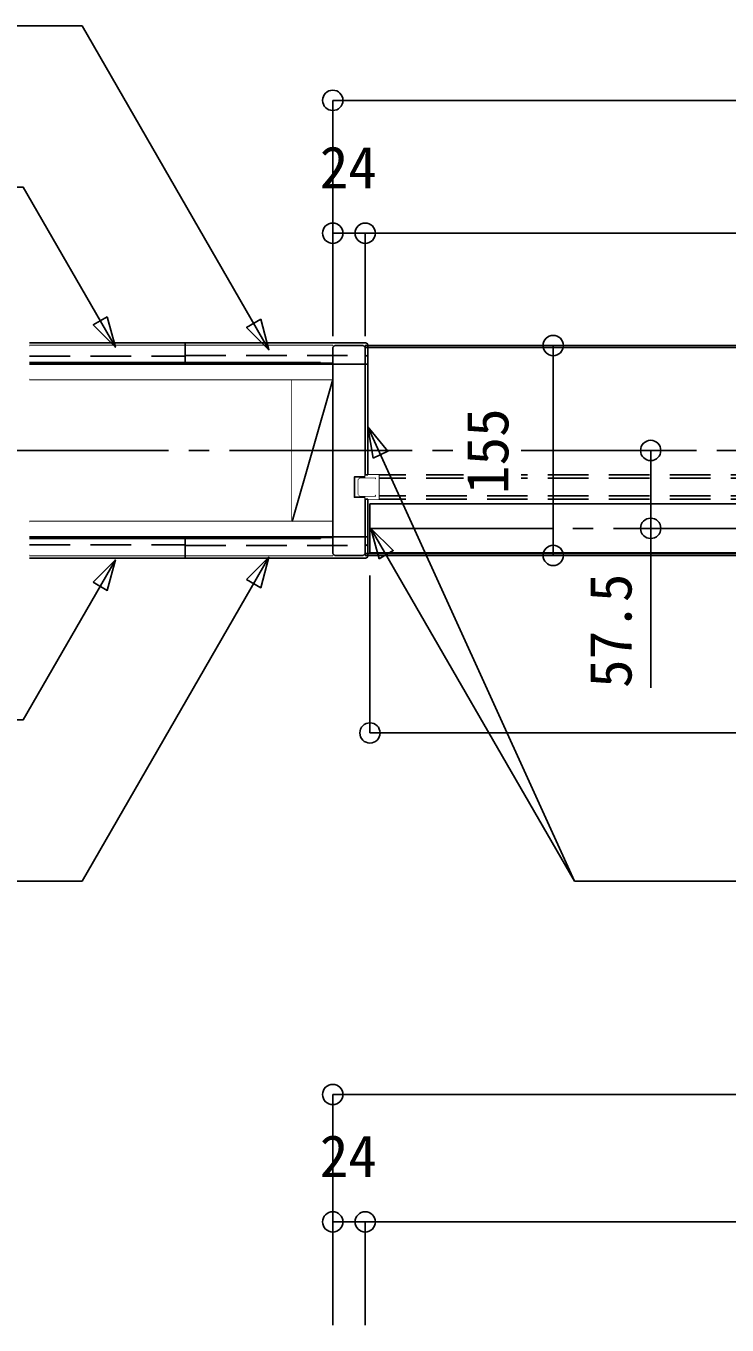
# Model space of a CAD drawing. Units: millimetres on the paper, with parts at other scales. Extents: x -210 to 210, y -149 to 149.
# Drawn here: x -164.5 to -130, y 39.9 to 103.9 of the extents above; entities that cross this region are included whole.
import ezdxf
from ezdxf.enums import TextEntityAlignment as Align

# ---------------------------------------------------------------- set-up
doc = ezdxf.new("R2010")
doc.units = ezdxf.units.MM
doc.linetypes.add('CHAIN2', pattern=[12, 9, -1, 1, -1])
doc.linetypes.add('DASHED2', pattern=[3, 2, -1])
for name, color, linetype in [('1-0', 7, 'Continuous'), ('2-0', 254, 'Continuous'), ('3-0', 4, 'Continuous'), ('4-0', 7, 'Continuous')]:
    doc.layers.add(name, color=color, linetype=linetype)
doc.styles.add('ＭＳ ゴシック', font='')
doc.styles.get('ＭＳ ゴシック').set_extended_font_data('MS Gothic')

msp = doc.modelspace()

# ---------------------------------------------------------------- linework, layer by layer
at = {"layer": '1-0'}
for p, q in [((-147.792, 88.04), (-94.458, 88.04)), ((-151.392, 79.473), (-151.392, 86.473)), ((-151.392, 86.473), (-149.392, 86.473)), ((-149.392, 79.473), (-149.392, 86.473)), ((-151.392, 79.473), (-149.392, 79.473)), ((-94.458, 77.906), (-147.792, 77.906))]:
    msp.add_line(p, q, dxfattribs=at)
at = {"layer": '1-0', "color": 6, "linetype": 'DASHED2'}
for p, q in [((-147.792, 81.773), (-94.458, 81.773)), ((-147.792, 81.606), (-94.458, 81.606)), ((-147.792, 80.74), (-94.458, 80.74)), ((-147.792, 80.573), (-94.458, 80.573))]:
    msp.add_line(p, q, dxfattribs=at)
at = {"layer": '1-0', "color": 6, "linetype": 'CHAIN2'}
for p in [(-147.559, 79.14), (-147.558, 79.14)]:
    msp.add_line(p, (-94.692, 79.14), dxfattribs=at)
at = {"layer": '1-0'}
for points in [[(-147.792, 88.14), (-94.458, 88.14), (-94.458, 77.806), (-147.792, 77.806)], [(-148.058, 81.606), (-147.325, 81.606), (-147.258, 81.54), (-147.258, 80.806), (-147.325, 80.74), (-148.058, 80.74), (-148.125, 80.806), (-148.125, 81.54)], [(-147.792, 81.773), (-147.125, 81.773), (-147.125, 80.573), (-147.792, 80.573), (-147.792, 80.706), (-147.258, 80.706), (-147.258, 81.64), (-147.792, 81.64)], [(-147.558, 80.34), (-147.558, 77.94), (-94.792, 77.94), (-94.692, 78.04), (-94.692, 80.34)]]:
    msp.add_lwpolyline(points, close=True, dxfattribs=at)
at = {"layer": '2-0', "color": 7}
for p, q in [((-147.792, 87.22), (-147.658, 87.22)), ((-147.792, 78.726), (-147.658, 78.726))]:
    msp.add_line(p, q, dxfattribs=at)
at = {"layer": '2-0', "color": 6, "linetype": 'DASHED2'}
for centre, start, end in [((-147.792, 87.52), 0, 90), ((-147.792, 78.426), 270, 0)]:
    msp.add_arc(centre, 0.133, start, end, dxfattribs=at)
at = {"layer": '3-0'}
for p, q in [((-92.858, 100.209), (-149.392, 100.209)), ((-149.392, 88.594), (-149.392, 93.67)), ((-149.392, 93.67), (-147.792, 93.67)), ((-147.792, 88.594), (-147.792, 93.67)), ((-94.458, 93.67), (-147.792, 93.67)), ((-147.792, 88.594), (-147.792, 93.67)), ((-130.054, 88.14), (-138.533, 88.14)), ((-138.533, 77.806), (-138.533, 88.14)), ((-131.598, 82.973), (-133.732, 82.973)), ((-133.732, 79.14), (-133.732, 82.973)), ((-131.598, 79.14), (-133.732, 79.14)), ((-133.732, 79.14), (-133.732, 71.283)), ((-130.513, 77.806), (-138.533, 77.806)), ((-147.558, 76.813), (-147.558, 69.067)), ((-94.692, 69.067), (-147.558, 69.067)), ((-92.858, 51.269), (-149.392, 51.269)), ((-149.392, 39.921), (-149.392, 44.997)), ((-149.392, 44.997), (-147.792, 44.997)), ((-147.792, 39.921), (-147.792, 44.997)), ((-147.792, 39.921), (-147.792, 44.997)), ((-94.458, 44.997), (-147.792, 44.997))]:
    msp.add_line(p, q, dxfattribs=at)
for centre in [(-149.392, 100.209), (-149.392, 93.67), (-147.792, 93.67), (-147.792, 93.67), (-138.533, 88.14), (-133.732, 82.973), (-133.732, 79.14), (-138.533, 77.806), (-147.558, 69.067), (-149.392, 51.269), (-149.392, 44.997), (-147.792, 44.997), (-147.792, 44.997)]:
    msp.add_circle(centre, 0.5, dxfattribs=at)
at = {"layer": '4-0', "color": 6}
for points in [[(-147.403, 82.602), (-147.658, 84.134), (-146.671, 82.935)], [(-147.106, 77.639), (-147.509, 79.14), (-146.41, 78.041)]]:
    msp.add_lwpolyline(points, close=True, dxfattribs=at)

# ---------------------------------------------------------------- wipeouts: each hides what was drawn before it
at = {"color": 7}
for points in [[(-150.031, 95.257), (-150.031, 98.079), (-147.152, 98.079), (-147.152, 95.257)], [(-134.053, 71.283), (-136.875, 71.283), (-136.875, 76.984), (-134.053, 76.984)], [(-150.031, 46.584), (-150.031, 49.406), (-147.152, 49.406), (-147.152, 46.584)]]:
    msp.add_wipeout(points, dxfattribs=at)

# ---------------------------------------------------------------- next in the draw order: linework, layer by layer
at = {"layer": '3-0'}
for p, q in [((-149.392, 88.86), (-149.392, 100.209)), ((-149.392, 39.921), (-149.392, 51.269))]:
    msp.add_line(p, q, dxfattribs=at)
at = {"layer": '4-0', "color": 6}
msp.add_lwpolyline([(-128.755, 61.773), (-137.482, 61.773), (-147.509, 79.14)], dxfattribs=at)

# ---------------------------------------------------------------- next in the draw order: texts
at = {"layer": '3-0', "style": 'ＭＳ ゴシック'}
for p in [(-150.031, 95.257), (-150.031, 46.584)]:
    msp.add_text('24', height=2.069, dxfattribs=at).set_placement(p, align=Align.BOTTOM_LEFT)
msp.add_text('57.5', height=2.069, rotation=90, dxfattribs=at).set_placement((-134.053, 71.283), align=Align.BOTTOM_LEFT)

# ---------------------------------------------------------------- next in the draw order: wipeouts: each hides what was drawn before it
for points in [[(-151.392, 79.473), (-151.392, 86.473), (-149.392, 86.473), (-149.392, 79.473)], [(-147.325, 80.74), (-147.258, 81.54), (-147.258, 80.806), (-147.258, 80.806)]]:
    msp.add_wipeout(points)

# ---------------------------------------------------------------- next in the draw order: linework, layer by layer
at = {"layer": '1-0', "color": 6, "linetype": 'CHAIN2'}
msp.add_line((-166.481, 82.973), (-75.901, 82.973), dxfattribs=at)
at = {"layer": '1-0'}
for points in [[(-164.325, 87.306), (-149.392, 87.306), (-149.392, 86.473), (-164.325, 86.473)], [(-164.325, 79.473), (-149.392, 79.473), (-149.392, 78.64), (-164.325, 78.64)]]:
    msp.add_lwpolyline(points, dxfattribs=at)

# ---------------------------------------------------------------- next in the draw order: wipeouts: each hides what was drawn before it
msp.add_wipeout([(-147.325, 81.606), (-147.258, 81.54), (-147.325, 80.74), (-147.325, 80.74)])

# ---------------------------------------------------------------- next in the draw order: wipeouts: each hides what was drawn before it
for points in [[(-164.325, 87.306), (-149.392, 87.306), (-149.392, 86.473), (-164.325, 86.473)], [(-164.325, 79.473), (-149.392, 79.473), (-149.392, 78.64), (-164.325, 78.64)]]:
    msp.add_wipeout(points)
at = {"color": 7}
msp.add_wipeout([(-140.121, 80.828), (-142.943, 80.828), (-142.943, 85.118), (-140.121, 85.118)], dxfattribs=at)

# ---------------------------------------------------------------- next in the draw order: linework, layer by layer
at = {"layer": '1-0'}
msp.add_line((-151.392, 79.473), (-149.392, 86.473), dxfattribs=at)
for points in [[(-164.325, 88.14), (-149.392, 88.14), (-149.392, 87.306), (-164.325, 87.306)], [(-164.325, 78.64), (-149.392, 78.64), (-149.392, 77.806), (-164.325, 77.806)]]:
    msp.add_lwpolyline(points, dxfattribs=at)

# ---------------------------------------------------------------- next in the draw order: texts
at = {"layer": '3-0', "style": 'ＭＳ ゴシック'}
msp.add_text('155', height=2.069, rotation=90, dxfattribs=at).set_placement((-140.121, 80.828), align=Align.BOTTOM_LEFT)

# ---------------------------------------------------------------- next in the draw order: wipeouts: each hides what was drawn before it
for points in [[(-164.325, 88.14), (-149.392, 88.14), (-149.392, 87.306), (-164.325, 87.306)], [(-164.325, 78.64), (-149.392, 78.64), (-149.392, 77.806), (-164.325, 77.806)]]:
    msp.add_wipeout(points)

# ---------------------------------------------------------------- next in the draw order: linework, layer by layer
at = {"layer": '1-0'}
msp.add_lwpolyline([(-149.292, 88.14), (-147.892, 88.14), (-147.792, 88.04), (-147.792, 81.673), (-148.325, 81.673), (-148.325, 80.673), (-147.792, 80.673), (-147.792, 77.906), (-147.892, 77.806), (-149.292, 77.806), (-149.392, 77.906), (-149.392, 88.04)], close=True, dxfattribs=at)
at = {"layer": '2-0', "color": 6, "linetype": 'DASHED2'}
for p, q in [((-164.325, 87.62), (-156.658, 87.62)), ((-156.658, 87.653), (-147.792, 87.653)), ((-164.325, 78.326), (-156.658, 78.326)), ((-156.658, 78.293), (-147.792, 78.293))]:
    msp.add_line(p, q, dxfattribs=at)
at = {"layer": '2-0', "color": 7}
for p, q in [((-156.658, 87.22), (-156.658, 87.306)), ((-156.658, 87.306), (-149.992, 87.306)), ((-156.658, 87.22), (-149.992, 87.22)), ((-149.992, 87.22), (-149.992, 87.306)), ((-156.658, 78.64), (-156.658, 78.726)), ((-156.658, 78.726), (-149.992, 78.726)), ((-149.992, 78.64), (-149.992, 78.726)), ((-156.658, 78.64), (-149.992, 78.64))]:
    msp.add_line(p, q, dxfattribs=at)
for points in [[(-164.325, 87.22), (-156.658, 87.22), (-156.658, 88.273), (-164.325, 88.273)], [(-164.325, 87.22), (-156.658, 87.22), (-156.658, 87.306), (-164.325, 87.306)], [(-164.325, 78.726), (-156.658, 78.726), (-156.658, 77.673), (-164.325, 77.673)], [(-164.325, 78.726), (-156.658, 78.726), (-156.658, 78.64), (-164.325, 78.64)]]:
    msp.add_lwpolyline(points, dxfattribs=at)
for points in [[(-156.658, 87.22), (-147.718, 87.22), (-147.707, 87.221), (-147.695, 87.224), (-147.685, 87.23), (-147.676, 87.237), (-147.668, 87.246), (-147.663, 87.257), (-147.659, 87.268), (-147.658, 87.28), (-147.658, 87.746), (-147.658, 88.14), (-147.661, 88.166), (-147.668, 88.191), (-147.681, 88.214), (-147.697, 88.234), (-147.718, 88.25), (-147.741, 88.263), (-147.766, 88.27), (-147.792, 88.273), (-156.658, 88.273)], [(-156.658, 78.726), (-147.718, 78.726), (-147.707, 78.725), (-147.695, 78.722), (-147.685, 78.716), (-147.676, 78.709), (-147.668, 78.7), (-147.663, 78.689), (-147.659, 78.678), (-147.658, 78.666), (-147.658, 78.2), (-147.658, 77.806), (-147.661, 77.78), (-147.668, 77.755), (-147.681, 77.732), (-147.697, 77.712), (-147.718, 77.695), (-147.741, 77.683), (-147.766, 77.676), (-147.792, 77.673), (-156.658, 77.673)]]:
    msp.add_lwpolyline(points, close=True, dxfattribs=at)
at = {"layer": '4-0', "color": 6}
for points in [[(-170.466, 103.87), (-161.739, 103.87), (-152.535, 87.929)], [(-169.055, 95.927), (-164.636, 95.927), (-160.093, 88.057)], [(-170.466, 61.773), (-161.739, 61.773), (-152.535, 77.714)], [(-169.055, 69.717), (-164.636, 69.717), (-160.093, 77.586)]]:
    msp.add_lwpolyline(points, dxfattribs=at)
for points in [[(-160.495, 89.558), (-160.093, 88.057), (-161.191, 89.156)], [(-152.937, 89.43), (-152.535, 87.929), (-153.633, 89.028)], [(-161.191, 76.488), (-160.093, 77.586), (-160.495, 76.086)], [(-153.633, 76.616), (-152.535, 77.714), (-152.937, 76.214)]]:
    msp.add_lwpolyline(points, close=True, dxfattribs=at)

# ---------------------------------------------------------------- next in the draw order: wipeouts: each hides what was drawn before it
msp.add_wipeout([(-148.058, 80.74), (-147.325, 81.606), (-147.325, 80.74), (-147.325, 80.74)])

# ---------------------------------------------------------------- next in the draw order: wipeouts: each hides what was drawn before it
msp.add_wipeout([(-148.058, 81.606), (-147.325, 81.606), (-148.058, 80.74), (-148.058, 80.74)])

# ---------------------------------------------------------------- next in the draw order: wipeouts: each hides what was drawn before it
for points in [[(-148.125, 80.806), (-148.058, 81.606), (-148.058, 80.74), (-148.058, 80.74)], [(-147.258, 80.706), (-147.125, 81.773), (-147.125, 80.573), (-147.125, 80.573)]]:
    msp.add_wipeout(points)

# ---------------------------------------------------------------- next in the draw order: wipeouts: each hides what was drawn before it
for points in [[(-148.125, 81.54), (-148.058, 81.606), (-148.125, 80.806), (-148.125, 80.806)], [(-147.258, 81.64), (-147.125, 81.773), (-147.258, 80.706), (-147.258, 80.706)]]:
    msp.add_wipeout(points)

# ---------------------------------------------------------------- next in the draw order: wipeouts: each hides what was drawn before it
for points in [[(-147.792, 81.64), (-147.125, 81.773), (-147.258, 81.64), (-147.258, 81.64)], [(-147.792, 80.573), (-147.258, 80.706), (-147.125, 80.573), (-147.125, 80.573)]]:
    msp.add_wipeout(points)

# ---------------------------------------------------------------- next in the draw order: wipeouts: each hides what was drawn before it
for points in [[(-147.792, 81.773), (-147.125, 81.773), (-147.792, 81.64), (-147.792, 81.64)], [(-147.792, 80.706), (-147.258, 80.706), (-147.792, 80.573), (-147.792, 80.573)]]:
    msp.add_wipeout(points)

# ---------------------------------------------------------------- next in the draw order: linework, layer by layer
at = {"layer": '2-0', "color": 7}
for p, q in [((-147.792, 81.773), (-147.792, 87.22)), ((-147.658, 81.773), (-147.658, 87.22)), ((-147.792, 81.773), (-147.658, 81.773)), ((-147.792, 78.726), (-147.792, 80.573)), ((-147.792, 80.573), (-147.658, 80.573)), ((-147.658, 78.726), (-147.658, 80.573))]:
    msp.add_line(p, q, dxfattribs=at)
at = {"layer": '4-0', "color": 6}
msp.add_line((-137.482, 61.773), (-147.658, 84.134), dxfattribs=at)

doc.saveas('drawing.dxf')
